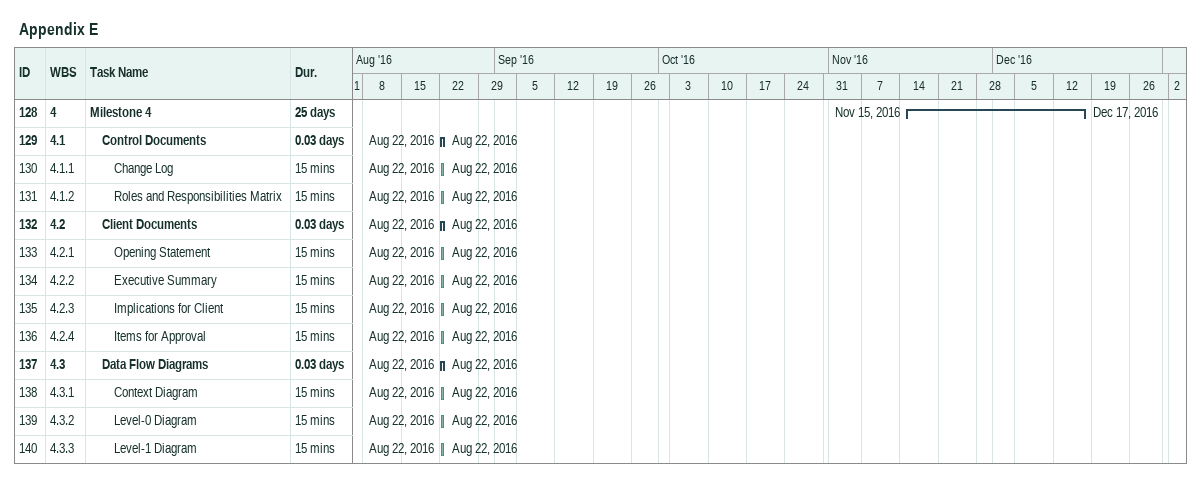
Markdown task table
Appendix E

| ID | WBS | Task | Duration | Start | Finish |
|---|---|---|---|---|---|
| 128 | 4 | **Milestone 4** | 25d | 2016-11-15 | 2016-12-17 |
| 129 | 4.1 | **Control Documents** | 0.03d | 2016-08-22 | 2016-08-22 |
| 130 | 4.1.1 | Change Log | 15min | 2016-08-22 | 2016-08-22 |
| 131 | 4.1.2 | Roles and Responsibilities Matrix | 15min | 2016-08-22 | 2016-08-22 |
| 132 | 4.2 | **Client Documents** | 0.03d | 2016-08-22 | 2016-08-22 |
| 133 | 4.2.1 | Opening Statement | 15min | 2016-08-22 | 2016-08-22 |
| 134 | 4.2.2 | Executive Summary | 15min | 2016-08-22 | 2016-08-22 |
| 135 | 4.2.3 | Implications for Client | 15min | 2016-08-22 | 2016-08-22 |
| 136 | 4.2.4 | Items for Approval | 15min | 2016-08-22 | 2016-08-22 |
| 137 | 4.3 | **Data Flow Diagrams** | 0.03d | 2016-08-22 | 2016-08-22 |
| 138 | 4.3.1 | Context Diagram | 15min | 2016-08-22 | 2016-08-22 |
| 139 | 4.3.2 | Level-0 Diagram | 15min | 2016-08-22 | 2016-08-22 |
| 140 | 4.3.3 | Level-1 Diagram | 15min | 2016-08-22 | 2016-08-22 |
